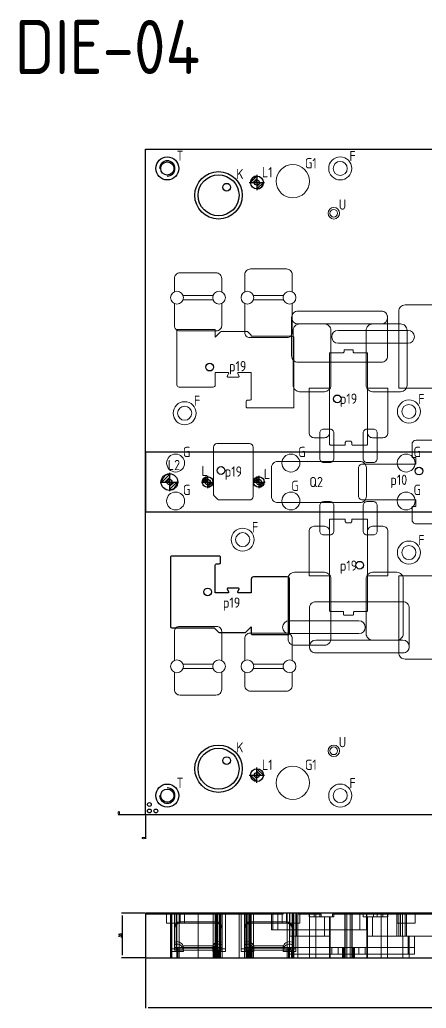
# Model space of a CAD drawing. Header units: millimetres. Extents: x 59063 to 60283, y 1408 to 2193.
# Drawn here: x 59063 to 59380, y 1408 to 2180 of the extents above; entities that cross this region are included whole.
import ezdxf
from ezdxf.enums import TextEntityAlignment as Align

# ---------------------------------------------------------------- set-up
doc = ezdxf.new("R2010")
doc.units = ezdxf.units.MM
doc.linetypes.add('DASHED', pattern=[0])
doc.linetypes.add('HIDDEN', pattern=[0])
doc.layers.add('151', color=7, linetype='Continuous', true_color=0xffffff)
for name, color, linetype in [('DIE', 7, 'Continuous'), ('DIE_O', 40, 'Continuous'), ('DIE_W', 1, 'Continuous'), ('DIM', 4, 'Continuous'), ('TEXT', 4, 'Continuous')]:
    doc.layers.add(name, color=color, linetype=linetype)
doc.styles.add('gbenor', font='gbenor.shx', dxfattribs={"bigfont": 'gbcbig.shx'})
doc.styles.get("Standard").update_dxf_attribs({"font": 'txt.shx', "width": 0.85, "bigfont": 'ctxt.shx'})
doc.dimstyles.new('T-2-WX', dxfattribs={"dimtxt": 2, "dimasz": 2, "dimexe": 0.5, "dimexo": 0.5, "dimgap": 0.5, "dimtad": 1, "dimtxsty": 'Standard', "dimblk": 'OPEN30', "dimcen": 0, "dimazin": 3, "dimtfac": 1, "dimtmove": 0, "dimatfit": 3, "dimldrblk": 'OPEN30', "dimlwd": -1, "dimlwe": -1})

# ---------------------------------------------------------------- blocks, each defined once
blk = doc.blocks.new('HENXIAO0')
at = {"color": 230}
for p, q in [((-0.6, 0), (0.6, 0)), ((-0.5, -0.003), (0, 0.497)), ((-0.3, 0), (0, 0.3)), ((-0.1, 0), (0, 0.1)), ((0, 0.6), (0, -0.6)), ((0.5, 0.003), (0, -0.497)), ((0.1, 0), (0, -0.1)), ((0.3, 0), (0, -0.3))]:
    blk.add_line(p, q, dxfattribs=at)
for start, end in [(90, 180), (270, 0)]:
    blk.add_arc((0, 0), 0.5, start, end, dxfattribs=at)
blk = doc.blocks.new('locater0')
for p, q in [((-0.6, 0), (0.6, 0)), ((-0.5, -0.003), (0, 0.497)), ((-0.3, 0), (0, 0.3)), ((-0.1, 0), (0, 0.1)), ((0, 0.6), (0, -0.6)), ((0.5, 0.003), (0, -0.497)), ((0.1, 0), (0, -0.1)), ((0.3, 0), (0, -0.3))]:
    blk.add_line(p, q)
for start, end in [(90, 180), (270, 0)]:
    blk.add_arc((0, 0), 0.5, start, end)
blk = doc.blocks.new('*D7582')
at = {"layer": 'Defpoints', "color": 0}
for p in [(59161.15, 1482.19), (59142.86, 1447.19), (59161.15, 1447.19)]:
    blk.add_point(p, dxfattribs=at)
at = {"layer": 'DIM', "color": 0}
for p, q in [((59160.65, 1482.19), (59142.36, 1482.19)), ((59142.86, 1480.19), (59142.86, 1449.19)), ((59160.65, 1447.19), (59142.36, 1447.19))]:
    blk.add_line(p, q, dxfattribs=at)
at = {"layer": 'DIM', "color": 0, "insert": (59141.36, 1464.69), "char_height": 2, "attachment_point": 5, "rotation": 90}
blk.add_mtext('35', dxfattribs=at)
blk = doc.blocks.new('_Open30')
blk = doc.blocks.new('*D7583')
at = {"layer": 'Defpoints', "color": 0}
for p in [(59161.15, 1558.96), (59161.15, 1558.96), (59161.15, 1541.87)]:
    blk.add_point(p, dxfattribs=at)
at = {"layer": 'DIM', "color": 0}
blk.add_line((59161.15, 1558.46), (59161.15, 1540.23), dxfattribs=at)
at = {"layer": 'DIM', "color": 0, "insert": (59159.65, 1540.8), "char_height": 2, "attachment_point": 5, "rotation": 90}
blk.add_mtext('0', dxfattribs=at)
blk = doc.blocks.new('*D7584')
at = {"layer": 'Defpoints', "color": 0}
for p in [(59141.39, 1558.96), (59161.15, 1558.96), (59161.15, 1558.96)]:
    blk.add_point(p, dxfattribs=at)
at = {"layer": 'DIM', "color": 0}
blk.add_line((59160.65, 1558.96), (59139.75, 1558.96), dxfattribs=at)
at = {"layer": 'DIM', "color": 0, "insert": (59140.32, 1560.46), "char_height": 2, "attachment_point": 5}
blk.add_mtext('0', dxfattribs=at)
blk = doc.blocks.new('*D7585')
at = {"layer": 'Defpoints', "color": 0}
for p in [(59891.15, 2078.96), (59911.72, 2078.96), (59161.15, 1558.96)]:
    blk.add_point(p, dxfattribs=at)
at = {"layer": 'DIM', "color": 0}
blk.add_line((59891.65, 2078.96), (59916.59, 2078.96), dxfattribs=at)
at = {"layer": 'DIM', "color": 0, "insert": (59914.4, 2080.46), "char_height": 2, "attachment_point": 5}
blk.add_mtext('520', dxfattribs=at)
blk = doc.blocks.new('*D7586')
at = {"layer": 'Defpoints', "color": 0}
for p in [(59891.15, 2102.18), (59891.15, 2078.96), (59161.15, 1558.96)]:
    blk.add_point(p, dxfattribs=at)
at = {"layer": 'DIM', "color": 0}
blk.add_line((59891.15, 2079.46), (59891.15, 2107.05), dxfattribs=at)
at = {"layer": 'DIM', "color": 0, "insert": (59889.65, 2104.87), "char_height": 2, "attachment_point": 5, "rotation": 90}
blk.add_mtext('730', dxfattribs=at)
blk = doc.blocks.new('*u7581')
at = {"layer": '151', "color": 11, "linetype": 'Continuous', "lineweight": 13}
blk.add_line((-574.44, -29.03), (-574.44, 5.97), dxfattribs=at)
at = {"layer": '151', "color": 2, "linetype": 'DASHED', "lineweight": 13}
for p, q in [((-556.99, 4.97), (-574.44, 4.97)), ((-466.99, 4.97), (-544.89, 4.97)), ((-438.34, 4.97), (-454.89, 4.97)), ((-404.54, 4.97), (-427.34, 4.97)), ((-404.54, 4.97), (-401.54, 4.97)), ((-401.54, 4.97), (-396.54, 4.97)), ((-396.54, 4.97), (-393.54, 4.97)), ((-376.99, 4.97), (-393.54, 4.97)), ((-376.99, 4.97), (-364.89, 4.97)), ((-343.34, 4.97), (-364.89, 4.97))]:
    blk.add_line(p, q, dxfattribs=at)
at = {"layer": '151', "color": 31, "linetype": 'DASHED', "lineweight": 13}
for p, q in [((-557.94, 4.97), (-557.94, -2.03)), ((-556.99, 4.97), (-556.99, 5.97)), ((-556.99, 4.97), (-544.89, 4.97)), ((-554.88, 5.97), (-554.88, -24.03)), ((-551.94, 5.97), (-551.94, -5.39)), ((-550.58, 5.97), (-550.58, -23.03)), ((-549.88, 5.97), (-549.88, -21.03)), ((-544.89, 5.97), (-544.89, 4.97)), ((-543.94, -2.03), (-543.94, 4.97)), ((-514.94, 5.97), (-514.94, -5.39)), ((-512, -24.03), (-512, 5.97)), ((-499.88, 5.97), (-499.88, -22.03)), ((-496.94, 5.97), (-496.94, -6.39)), ((-491.94, -21.03), (-491.94, 5.97)), ((-476.13, 4.97), (-476.13, -7.03)), ((-467.83, -2.03), (-467.83, 4.97)), ((-466.99, 4.97), (-466.99, 5.97)), ((-461.64, 5.97), (-461.64, -12.03)), ((-459.94, 5.97), (-459.94, -6.39)), ((-457, -22.03), (-457, 5.97)), ((-454.89, 5.97), (-454.89, 4.97)), ((-454.05, 4.97), (-454.05, -2.03)), ((-446.74, 2.97), (-446.74, 5.97)), ((-434.74, 2.97), (-446.74, 2.97)), ((-446.49, 5.97), (-446.49, -29.03)), ((-446.49, 5.97), (-446.49, 5.97)), ((-438.34, 5.97), (-438.34, 2.97)), ((-438.34, 4.97), (-437.29, 4.97)), ((-437.29, 2.97), (-437.29, 4.97)), ((-430.74, 2.97), (-434.74, 2.97)), ((-430.74, 2.97), (-430.14, 2.97)), ((-430.74, -12.03), (-430.74, 2.97)), ((-427.34, 2.97), (-430.14, 2.97)), ((-427.34, 4.97), (-428.38, 4.97)), ((-428.38, 2.97), (-428.38, 4.97)), ((-427.34, 5.97), (-427.34, 5.97)), ((-427.34, 5.97), (-427.34, 2.97)), ((-427.34, 2.97), (-427.34, 2.97)), ((-404.54, 2.97), (-404.54, 2.97)), ((-401.74, 2.97), (-404.54, 2.97)), ((-401.99, 4.97), (-401.99, -7.03)), ((-401.14, 2.97), (-401.74, 2.97)), ((-401.14, -12.03), (-401.14, 2.97)), ((-401.14, 2.97), (-397.13, 2.97)), ((-385.14, 2.97), (-397.13, 2.97)), ((-385.39, 5.97), (-385.39, -12.03)), ((-385.14, 5.97), (-385.14, 2.97)), ((-377.94, 4.97), (-377.94, -2.03)), ((-376.99, 5.97), (-376.99, 4.97)), ((-376.75, -12.03), (-376.75, 5.97)), ((-376.74, 5.97), (-376.74, -12.03)), ((-373.74, -12.03), (-373.74, 5.97)), ((-370.74, 5.97), (-370.74, -12.03)), ((-364.89, 4.97), (-364.89, 5.97)), ((-363.94, -2.03), (-363.94, 4.97)), ((-543.94, -2.03), (-557.94, -2.03)), ((-551.94, -18.78), (-551.94, -5.39)), ((-519.44, -0.89), (-547.44, -0.89)), ((-519.44, -1.89), (-547.44, -1.89)), ((-514.94, -18.78), (-514.94, -5.39)), ((-496.94, -16.78), (-496.94, -6.39)), ((-492.44, -0.89), (-464.44, -0.89)), ((-492.44, -1.89), (-464.44, -1.89)), ((-471.13, -7.03), (-476.13, -7.03)), ((-406.99, -7.03), (-471.13, -7.03)), ((-454.05, -2.03), (-467.83, -2.03)), ((-459.94, -6.39), (-459.94, -16.78)), ((-401.99, -7.03), (-406.99, -7.03)), ((-363.94, -2.03), (-377.94, -2.03)), ((-462, -12.03), (-459.94, -12.03)), ((-462, -21.03), (-462, -12.03)), ((-461.95, -12.03), (-461.95, -21.03)), ((-461.94, -12.03), (-461.94, -21.03)), ((-446.49, -12.03), (-459.94, -12.03)), ((-446.49, -12.03), (-441.49, -12.03)), ((-441.49, -12.03), (-430.74, -12.03)), ((-430.74, -12.03), (-430.74, -21.03)), ((-401.14, -12.03), (-376.74, -12.03)), ((-401.14, -21.03), (-401.14, -12.03)), ((-385.39, -12.03), (-385.39, -21.03)), ((-371.75, -12.03), (-376.74, -12.03)), ((-206.44, -12.03), (-371.75, -12.03)), ((-368.49, -12.03), (-368.49, -21.03)), ((-364.49, -21.03), (-364.49, -12.03)), ((-544.88, -22.03), (-554.88, -22.03)), ((-551.94, -23.03), (-551.94, -18.78)), ((-551.94, -21.03), (-549.88, -21.03)), ((-551.94, -23.03), (-545.2, -23.03)), ((-549.14, -21.03), (-549.88, -21.03)), ((-549.14, -21.03), (-520.74, -21.03)), ((-521.68, -23.03), (-545.2, -23.03)), ((-544.88, -22.03), (-544.88, -20.71)), ((-544.88, -24.03), (-544.88, -22.71)), ((-522, -20.71), (-522, -22.03)), ((-512, -22.03), (-522, -22.03)), ((-522, -22.71), (-522, -24.03)), ((-521.68, -23.03), (-514.94, -23.03)), ((-520.74, -21.03), (-519.94, -21.03)), ((-519.94, -21.03), (-518.94, -21.03)), ((-514.94, -21.03), (-518.94, -21.03)), ((-514.94, -18.78), (-514.94, -23.03)), ((-499.88, -22.03), (-499.88, -24.03)), ((-489.88, -22.03), (-499.88, -22.03)), ((-496.94, -16.78), (-496.94, -21.03)), ((-496.94, -21.03), (-496.94, -23.03)), ((-490.2, -21.03), (-496.94, -21.03)), ((-496.94, -23.03), (-495.42, -23.03)), ((-495.42, -23.03), (-494.36, -23.03)), ((-494.36, -23.03), (-492.38, -23.03)), ((-491.94, -23.03), (-492.38, -23.03)), ((-491.94, -23.03), (-461.29, -23.03)), ((-490.2, -21.03), (-466.68, -21.03)), ((-489.88, -22.03), (-489.88, -20.71)), ((-489.88, -24.03), (-489.88, -22.71)), ((-467, -20.71), (-467, -22.03)), ((-457, -22.03), (-467, -22.03)), ((-467, -22.71), (-467, -24.03)), ((-459.94, -21.03), (-466.68, -21.03)), ((-461.94, -21.03), (-461.94, -26.03)), ((-461.29, -21.03), (-459.69, -21.03)), ((-461.29, -21.03), (-461.29, -23.03)), ((-459.94, -23.03), (-461.29, -23.03)), ((-460.39, -23.03), (-460.39, -29.03)), ((-459.94, -21.03), (-459.94, -16.78)), ((-459.94, -21.03), (-459.94, -23.03)), ((-458.69, -21.03), (-459.69, -21.03)), ((-455.39, -21.03), (-458.69, -21.03)), ((-457, -24.03), (-457, -22.03)), ((-455.39, -21.03), (-446.49, -21.03)), ((-446.49, -21.03), (-441.49, -21.03)), ((-373.49, -21.03), (-441.49, -21.03)), ((-429.03, -21.03), (-429.03, -26.03)), ((-402.84, -26.03), (-402.84, -21.03)), ((-385.39, -29.03), (-385.39, -21.03)), ((-368.49, -21.03), (-373.49, -21.03)), ((-368.49, -29.03), (-368.49, -21.03)), ((-364.49, -21.03), (-368.49, -21.03)), ((-364.49, -26.03), (-364.49, -21.03)), ((-544.88, -24.03), (-554.88, -24.03)), ((-512, -24.03), (-522, -24.03)), ((-489.88, -24.03), (-499.88, -24.03)), ((-457, -24.03), (-467, -24.03)), ((-407.83, -26.03), (-461.95, -26.03)), ((-402.84, -26.03), (-407.83, -26.03)), ((-369.49, -26.03), (-402.84, -26.03)), ((-364.49, -26.03), (-369.49, -26.03))]:
    blk.add_line(p, q, dxfattribs=at)
at = {"layer": '151', "color": 11, "linetype": 'DASHED', "lineweight": 13}
for p, q in [((-554.94, -29.03), (-554.94, 5.97)), ((-549.94, -29.03), (-549.94, 5.97)), ((-533.44, 5.97), (-533.44, -29.03)), ((-519.94, 5.97), (-519.94, -23.03)), ((-515.94, -29.03), (-515.94, 5.97)), ((-501.44, -29.03), (-501.44, 5.97)), ((-495.94, -29.03), (-495.94, 5.97)), ((-461.98, 5.97), (-461.98, -12.03)), ((-458.69, -29.03), (-458.69, 5.97)), ((-418.44, -29.03), (-418.44, 5.97)), ((-413.44, -29.03), (-413.44, 5.97)), ((-404.54, 5.97), (-404.54, 5.97)), ((-404.54, 2.97), (-404.54, 5.97)), ((-393.54, 2.97), (-393.54, 5.97)), ((-519.94, -29.03), (-519.94, -23.03)), ((-491.94, -29.03), (-491.94, -21.03)), ((-430.74, -29.03), (-430.74, -21.03)), ((-419.94, -29.03), (-419.94, -21.03)), ((-419.44, -29.03), (-419.44, -21.03)), ((-412.44, -29.03), (-412.44, -21.03)), ((-411.94, -29.03), (-411.94, -21.03)), ((-401.14, -29.03), (-401.14, -21.03)), ((-461.94, -29.03), (-461.94, -26.03))]:
    blk.add_line(p, q, dxfattribs=at)
at = {"layer": '151', "color": 155, "linetype": 'DASHED', "lineweight": 13}
for p, q in [((-554.14, -29.03), (-554.14, 5.97)), ((-553.94, -29.03), (-553.94, 5.97)), ((-548.14, -29.03), (-548.14, 5.97)), ((-547.44, 5.97), (-547.44, -1.89)), ((-547.44, 5.97), (-547.44, -0.89)), ((-521.74, -29.03), (-521.74, 5.97)), ((-519.44, 5.97), (-519.44, -1.89)), ((-519.44, 5.97), (-519.44, -0.89)), ((-519.35, -29.03), (-519.35, 5.97)), ((-518.94, 5.97), (-518.94, -21.03)), ((-518.84, -29.03), (-518.84, 5.97)), ((-518.14, -29.03), (-518.14, 5.97)), ((-518.14, -29.03), (-518.14, 5.97)), ((-516.84, -29.03), (-516.84, 5.97)), ((-516.84, -29.03), (-516.84, 5.97)), ((-516.09, -29.03), (-516.09, 5.97)), ((-514.67, -29.03), (-514.67, 5.97)), ((-497.2, -29.03), (-497.2, 5.97)), ((-495.79, -29.03), (-495.79, 5.97)), ((-495.04, -29.03), (-495.04, 5.97)), ((-495.04, -29.03), (-495.04, 5.97)), ((-493.74, -29.03), (-493.74, 5.97)), ((-493.74, -29.03), (-493.74, 5.97)), ((-493.04, -29.03), (-493.04, 5.97)), ((-492.94, 5.97), (-492.94, -21.03)), ((-492.52, -29.03), (-492.52, 5.97)), ((-492.44, 5.97), (-492.44, -0.89)), ((-492.44, 5.97), (-492.44, -1.89)), ((-490.14, -29.03), (-490.14, 5.97)), ((-471.13, 4.97), (-471.13, -7.03)), ((-471.13, 4.97), (-471.13, -7.03)), ((-464.44, 5.97), (-464.44, -0.89)), ((-464.44, 5.97), (-464.44, -1.89)), ((-463.74, -29.03), (-463.74, 5.97)), ((-459.49, -29.03), (-459.49, 5.97)), ((-456.64, 5.97), (-456.64, -12.03)), ((-442.74, 5.97), (-442.74, 2.97)), ((-442.74, 5.97), (-442.74, 2.97)), ((-434.74, 2.97), (-434.74, -12.03)), ((-434.74, 2.97), (-434.74, -12.03)), ((-430.14, -29.03), (-430.14, 2.97)), ((-430.14, -29.03), (-430.14, 2.97)), ((-418.84, -29.03), (-418.84, 5.97)), ((-418.84, -29.03), (-418.84, 5.97)), ((-417.34, -29.03), (-417.34, 5.97)), ((-417.34, -29.03), (-417.34, 5.97)), ((-414.54, -29.03), (-414.54, 5.97)), ((-414.54, -29.03), (-414.54, 5.97)), ((-413.04, -29.03), (-413.04, 5.97)), ((-413.04, -29.03), (-413.04, 5.97)), ((-406.99, 4.97), (-406.99, -7.03)), ((-406.99, 4.97), (-406.99, -7.03)), ((-401.74, -29.03), (-401.74, 2.97)), ((-401.74, -29.03), (-401.74, 2.97)), ((-401.54, 4.97), (-401.54, 2.97)), ((-401.54, 4.97), (-401.54, 2.97)), ((-397.13, 2.97), (-397.13, -12.03)), ((-397.13, 2.97), (-397.13, -12.03)), ((-396.54, 4.97), (-396.54, 2.97)), ((-396.54, 4.97), (-396.54, 2.97)), ((-390.39, 5.97), (-390.39, -21.03)), ((-389.14, 5.97), (-389.14, 2.97)), ((-389.14, 5.97), (-389.14, 2.97)), ((-378.24, 5.97), (-378.24, -12.03)), ((-375.24, 5.97), (-375.24, -12.03)), ((-371.75, 5.97), (-371.75, -12.03)), ((-371.75, 5.97), (-371.75, -12.03)), ((-455.39, -12.03), (-455.39, -21.03)), ((-441.49, -12.03), (-441.49, -21.03)), ((-390.39, -12.03), (-390.39, -21.03)), ((-373.49, -12.03), (-373.49, -21.03)), ((-373.49, -12.03), (-373.49, -21.03)), ((-369.49, -12.03), (-369.49, -21.03)), ((-369.49, -12.03), (-369.49, -21.03)), ((-549.14, -29.03), (-549.14, -21.03)), ((-521.68, -19.56), (-545.2, -19.56)), ((-521.68, -21.56), (-545.2, -21.56)), ((-520.94, -29.03), (-520.94, -23.03)), ((-520.74, -29.03), (-520.74, -21.03)), ((-519.5, -29.03), (-519.5, -23.03)), ((-517.52, -29.03), (-517.52, -23.03)), ((-516.46, -29.03), (-516.46, -23.03)), ((-495.42, -29.03), (-495.42, -23.03)), ((-494.36, -29.03), (-494.36, -23.03)), ((-492.38, -29.03), (-492.38, -23.03)), ((-491.14, -29.03), (-491.14, -21.03)), ((-490.2, -19.56), (-466.68, -19.56)), ((-490.2, -21.56), (-466.68, -21.56)), ((-462.74, -29.03), (-462.74, -21.03)), ((-459.69, -29.03), (-459.69, -21.03)), ((-455.39, -21.03), (-455.39, -29.03)), ((-430.14, -29.03), (-430.14, -21.03)), ((-430.14, -29.03), (-430.14, -21.03)), ((-429.03, -21.03), (-429.03, -26.03)), ((-424.04, -26.03), (-424.04, -21.03)), ((-424.03, -26.03), (-424.03, -21.03)), ((-420.54, -29.03), (-420.54, -21.03)), ((-420.04, -29.03), (-420.04, -21.03)), ((-419.54, -29.03), (-419.54, -21.03)), ((-419.04, -29.03), (-419.04, -21.03)), ((-412.84, -29.03), (-412.84, -21.03)), ((-412.34, -29.03), (-412.34, -21.03)), ((-411.84, -29.03), (-411.84, -21.03)), ((-411.34, -29.03), (-411.34, -21.03)), ((-407.85, -26.03), (-407.85, -21.03)), ((-407.83, -26.03), (-407.83, -21.03)), ((-402.84, -21.03), (-402.84, -26.03)), ((-401.74, -29.03), (-401.74, -21.03)), ((-401.74, -29.03), (-401.74, -21.03)), ((-390.39, -29.03), (-390.39, -21.03)), ((-390.39, -21.03), (-390.39, -29.03)), ((-373.49, -29.03), (-373.49, -21.03)), ((-373.49, -29.03), (-373.49, -21.03)), ((-369.49, -26.03), (-369.49, -21.03)), ((-369.49, -26.03), (-369.49, -21.03))]:
    blk.add_line(p, q, dxfattribs=at)
at = {"layer": '151', "color": 31, "linetype": 'DASHED', "lineweight": 13}
for centre, radius, start, end in [((-547.44, -5.39), 4.5, 90, 180), ((-547.44, -6.39), 4.5, 90, 180), ((-519.44, -5.39), 4.5, 0, 90), ((-519.44, -6.39), 4.5, 0, 90), ((-492.44, -5.39), 4.5, 90, 180), ((-492.44, -6.39), 4.5, 90, 180), ((-464.44, -5.39), 4.5, 0, 90), ((-464.44, -6.39), 4.5, 0, 90), ((-549.88, -21.33), 5, 20.70481, 114.35294), ((-549.88, -23.33), 5, 20.70481, 114.35294), ((-517, -21.33), 5, 65.64706, 159.29519), ((-517, -23.33), 5, 65.64706, 159.29519), ((-494.88, -21.33), 5, 20.70481, 114.35294), ((-494.88, -23.33), 5, 20.70481, 114.35294), ((-462, -21.33), 5, 65.64706, 159.29519), ((-462, -23.33), 5, 65.64706, 159.29519)]:
    blk.add_arc(centre, radius, start, end, dxfattribs=at)
at = {"layer": '151', "color": 11, "linetype": 'Continuous', "lineweight": 13}
for points in [[(-574.44, 5.97), (-331.1, 5.97), (-87.77, 5.97), (155.56, 5.97)], [(-574.44, -29.03), (-331.1, -29.03), (-87.77, -29.03), (155.56, -29.03)]]:
    blk.add_open_spline(points, degree=3, dxfattribs=at)
at = {"layer": '151', "color": 155, "linetype": 'DASHED', "lineweight": 13}
for points, degree in [([(-459.94, -21.03), (-459.94, -12.03), (-459.94, -3.03), (-459.94, 5.97)], 3), ([(-455.39, 5.97), (-455.39, -21.03)], 1), ([(-455.39, -29.03), (-455.39, -26.36), (-455.39, -23.7), (-455.39, -21.03)], 3), ([(-441.49, -21.03), (-441.49, -23.7), (-441.49, -26.36), (-441.49, -29.03)], 3)]:
    blk.add_open_spline(points, degree=degree, dxfattribs=at)
at = {"layer": '151', "color": 31, "linetype": 'DASHED', "lineweight": 13}
for points, knots in [([(-446.49, 5.97), (-446.49, 2.64), (-446.49, -0.7), (-446.49, -12.36), (-446.49, -20.7), (-446.49, -29.03)], [0, 0, 0, 0, 0.285707, 0.285707, 1, 1, 1, 1]), ([(-545.2, -19.56), (-545.16, -19.68), (-545.11, -19.79), (-545.04, -19.99), (-545.01, -20.09), (-544.97, -20.23), (-544.95, -20.27), (-544.94, -20.34), (-544.93, -20.36), (-544.92, -20.4), (-544.92, -20.42), (-544.89, -20.52), (-544.88, -20.59), (-544.87, -20.71), (-544.88, -20.77), (-544.89, -20.84), (-544.9, -20.86), (-544.91, -20.89), (-544.92, -20.9), (-544.93, -20.92), (-544.93, -20.93), (-544.97, -20.97), (-545, -20.99), (-545.09, -21.02), (-545.14, -21.03), (-545.2, -21.03)], [0, 0, 0, 0, 0.125, 0.125, 0.25, 0.25, 0.3125, 0.3125, 0.34375, 0.34375, 0.375, 0.375, 0.5, 0.5, 0.625, 0.625, 0.6875, 0.6875, 0.71875, 0.71875, 0.75, 0.75, 0.875, 0.875, 1, 1, 1, 1]), ([(-545.2, -23.03), (-545.14, -23.03), (-545.09, -23.02), (-545, -22.99), (-544.97, -22.97), (-544.93, -22.92), (-544.92, -22.9), (-544.9, -22.87), (-544.9, -22.86), (-544.89, -22.84), (-544.89, -22.83), (-544.88, -22.77), (-544.87, -22.71), (-544.88, -22.59), (-544.89, -22.52), (-544.91, -22.42), (-544.92, -22.4), (-544.93, -22.36), (-544.95, -22.29), (-544.97, -22.23), (-545.01, -22.09), (-545.04, -21.99), (-545.1, -21.84), (-545.12, -21.79), (-545.15, -21.71), (-545.16, -21.68), (-545.18, -21.62), (-545.19, -21.59), (-545.2, -21.56)], [0, 0, 0, 0, 0.125, 0.125, 0.25, 0.25, 0.3125, 0.3125, 0.34375, 0.34375, 0.375, 0.375, 0.5, 0.5, 0.625, 0.625, 0.65625, 0.65625, 0.6875, 0.75, 0.75, 0.875, 0.875, 0.9375, 0.9375, 0.96875, 0.96875, 1, 1, 1, 1]), ([(-521.68, -21.03), (-521.74, -21.03), (-521.79, -21.02), (-521.87, -20.99), (-521.91, -20.97), (-521.95, -20.92), (-521.96, -20.9), (-521.97, -20.87), (-521.98, -20.86), (-521.98, -20.84), (-521.99, -20.83), (-522, -20.77), (-522, -20.71), (-521.99, -20.59), (-521.98, -20.52), (-521.96, -20.42), (-521.96, -20.4), (-521.94, -20.36), (-521.93, -20.29), (-521.91, -20.23), (-521.87, -20.09), (-521.83, -19.99), (-521.78, -19.84), (-521.76, -19.79), (-521.73, -19.7), (-521.72, -19.68), (-521.7, -19.62), (-521.69, -19.59), (-521.68, -19.56)], [0, 0, 0, 0, 0.125, 0.125, 0.25, 0.25, 0.3125, 0.3125, 0.34375, 0.34375, 0.375, 0.375, 0.5, 0.5, 0.625, 0.625, 0.65625, 0.65625, 0.6875, 0.75, 0.75, 0.875, 0.875, 0.9375, 0.9375, 0.96875, 0.96875, 1, 1, 1, 1]), ([(-521.68, -21.56), (-521.72, -21.68), (-521.76, -21.79), (-521.83, -21.99), (-521.87, -22.09), (-521.92, -22.27), (-521.95, -22.35), (-521.97, -22.45), (-521.97, -22.47), (-521.98, -22.51), (-521.99, -22.57), (-521.99, -22.62), (-522, -22.71), (-522, -22.77), (-521.98, -22.84), (-521.98, -22.86), (-521.96, -22.89), (-521.96, -22.9), (-521.95, -22.92), (-521.94, -22.93), (-521.91, -22.97), (-521.87, -22.99), (-521.81, -23.01), (-521.78, -23.02), (-521.75, -23.03), (-521.73, -23.03), (-521.7, -23.03), (-521.69, -23.03), (-521.68, -23.03), (-521.68, -23.03), (-521.68, -23.03), (-521.68, -23.03)], [0, 0, 0, 0, 0.125, 0.125, 0.25, 0.25, 0.375, 0.375, 0.40625, 0.40625, 0.4375, 0.5, 0.5, 0.625, 0.625, 0.6875, 0.6875, 0.71875, 0.71875, 0.75, 0.75, 0.875, 0.875, 0.9375, 0.9375, 0.96875, 0.984375, 0.992188, 0.996094, 0.996094, 1, 1, 1, 1]), ([(-490.2, -19.56), (-490.16, -19.68), (-490.11, -19.79), (-490.04, -19.99), (-490.01, -20.09), (-489.97, -20.23), (-489.95, -20.27), (-489.94, -20.34), (-489.93, -20.36), (-489.92, -20.4), (-489.92, -20.42), (-489.89, -20.52), (-489.88, -20.59), (-489.87, -20.71), (-489.88, -20.77), (-489.89, -20.84), (-489.9, -20.86), (-489.91, -20.89), (-489.92, -20.9), (-489.93, -20.92), (-489.93, -20.93), (-489.97, -20.97), (-490, -20.99), (-490.09, -21.02), (-490.14, -21.03), (-490.2, -21.03)], [0, 0, 0, 0, 0.125, 0.125, 0.25, 0.25, 0.3125, 0.3125, 0.34375, 0.34375, 0.375, 0.375, 0.5, 0.5, 0.625, 0.625, 0.6875, 0.6875, 0.71875, 0.71875, 0.75, 0.75, 0.875, 0.875, 1, 1, 1, 1]), ([(-490.2, -23.03), (-490.14, -23.03), (-490.09, -23.02), (-490, -22.99), (-489.97, -22.97), (-489.93, -22.92), (-489.92, -22.9), (-489.9, -22.87), (-489.9, -22.86), (-489.89, -22.84), (-489.89, -22.83), (-489.88, -22.77), (-489.87, -22.71), (-489.88, -22.59), (-489.89, -22.52), (-489.91, -22.42), (-489.92, -22.4), (-489.93, -22.36), (-489.95, -22.29), (-489.97, -22.23), (-490.01, -22.09), (-490.04, -21.99), (-490.1, -21.84), (-490.12, -21.79), (-490.15, -21.71), (-490.16, -21.68), (-490.18, -21.62), (-490.19, -21.59), (-490.2, -21.56)], [0, 0, 0, 0, 0.125, 0.125, 0.25, 0.25, 0.3125, 0.3125, 0.34375, 0.34375, 0.375, 0.375, 0.5, 0.5, 0.625, 0.625, 0.65625, 0.65625, 0.6875, 0.75, 0.75, 0.875, 0.875, 0.9375, 0.9375, 0.96875, 0.96875, 1, 1, 1, 1]), ([(-466.68, -21.03), (-466.74, -21.03), (-466.79, -21.02), (-466.87, -20.99), (-466.91, -20.97), (-466.95, -20.92), (-466.96, -20.9), (-466.97, -20.87), (-466.98, -20.86), (-466.98, -20.84), (-466.99, -20.83), (-467, -20.77), (-467, -20.71), (-466.99, -20.59), (-466.98, -20.52), (-466.96, -20.42), (-466.96, -20.4), (-466.94, -20.36), (-466.93, -20.29), (-466.91, -20.23), (-466.87, -20.09), (-466.83, -19.99), (-466.78, -19.84), (-466.76, -19.79), (-466.73, -19.7), (-466.72, -19.68), (-466.7, -19.62), (-466.69, -19.59), (-466.68, -19.56)], [0, 0, 0, 0, 0.125, 0.125, 0.25, 0.25, 0.3125, 0.3125, 0.34375, 0.34375, 0.375, 0.375, 0.5, 0.5, 0.625, 0.625, 0.65625, 0.65625, 0.6875, 0.75, 0.75, 0.875, 0.875, 0.9375, 0.9375, 0.96875, 0.96875, 1, 1, 1, 1]), ([(-466.68, -21.56), (-466.72, -21.68), (-466.76, -21.79), (-466.83, -21.99), (-466.87, -22.09), (-466.92, -22.27), (-466.95, -22.35), (-466.97, -22.45), (-466.97, -22.47), (-466.98, -22.51), (-466.99, -22.57), (-466.99, -22.62), (-467, -22.71), (-467, -22.77), (-466.98, -22.84), (-466.98, -22.86), (-466.96, -22.89), (-466.96, -22.9), (-466.95, -22.92), (-466.94, -22.93), (-466.91, -22.97), (-466.87, -22.99), (-466.81, -23.01), (-466.78, -23.02), (-466.75, -23.03), (-466.73, -23.03), (-466.7, -23.03), (-466.69, -23.03), (-466.68, -23.03), (-466.68, -23.03), (-466.68, -23.03), (-466.68, -23.03)], [0, 0, 0, 0, 0.125, 0.125, 0.25, 0.25, 0.375, 0.375, 0.40625, 0.40625, 0.4375, 0.5, 0.5, 0.625, 0.625, 0.6875, 0.6875, 0.71875, 0.71875, 0.75, 0.75, 0.875, 0.875, 0.9375, 0.9375, 0.96875, 0.984375, 0.992188, 0.996094, 0.996094, 1, 1, 1, 1])]:
    blk.add_open_spline(points, degree=3, knots=knots, dxfattribs=at)
at = {"layer": '151', "color": 155, "linetype": 'DASHED', "lineweight": 13}
for points, knots in [([(-441.49, -29.03), (-441.49, -25.7), (-441.49, -22.36), (-441.49, -10.7), (-441.49, -2.36), (-441.49, 5.97)], [0, 0, 0, 0, 0.285714, 0.285714, 1, 1, 1, 1]), ([(-458.71, -21.03), (-458.87, -21.03), (-459.03, -21.03), (-459.33, -21.03), (-459.47, -21.03), (-459.73, -21.03), (-459.84, -21.03), (-459.94, -21.03)], [0, 0, 0, 0, 0.314158, 0.314158, 0.657079, 0.657079, 1, 1, 1, 1]), ([(-458.09, -21.03), (-458.3, -21.03), (-458.49, -21.03), (-458.67, -21.03), (-458.68, -21.03), (-458.68, -21.03)], [0, 0, 0, 0, 0.97454, 0.97454, 1, 1, 1, 1]), ([(-455.39, -21.03), (-455.63, -21.03), (-455.86, -21.03), (-456.34, -21.03), (-456.57, -21.03), (-457.03, -21.03), (-457.25, -21.03), (-457.54, -21.03), (-457.61, -21.03), (-457.68, -21.03)], [0, 0, 0, 0, 0.299996, 0.299996, 0.599993, 0.599993, 0.899989, 0.899989, 1, 1, 1, 1])]:
    blk.add_open_spline(points, degree=3, knots=knots, dxfattribs=at)
at = {"layer": '151', "color": 31, "linetype": 'DASHED', "lineweight": 13}
blk.add_open_spline([(-461.95, -26.03), (-461.95, -24.36), (-461.95, -22.7), (-461.95, -21.03)], degree=3, dxfattribs=at)
blk = doc.blocks.new('*D7588')
at = {"layer": 'Defpoints', "color": 0}
for p in [(59679.65, 1459.19), (59161.15, 1447.19), (59679.65, 1408.33)]:
    blk.add_point(p, dxfattribs=at)
at = {"layer": 'DIM', "color": 0}
for p, q in [((59679.65, 1458.69), (59679.65, 1407.83)), ((59161.15, 1446.69), (59161.15, 1407.83)), ((59163.15, 1408.33), (59677.65, 1408.33))]:
    blk.add_line(p, q, dxfattribs=at)
at = {"layer": 'DIM', "color": 0, "insert": (59420.4, 1410.02), "char_height": 2, "attachment_point": 5}
blk.add_mtext('518,5', dxfattribs=at)

msp = doc.modelspace()

# ---------------------------------------------------------------- linework, layer by layer
at = {"layer": 'DIE'}
msp.add_lwpolyline([(59161.147, 1558.962), (59161.147, 2078.962), (59891.147, 2078.962), (59891.147, 1558.962)], close=True, dxfattribs=at)
at = {"layer": 'DIE', "linetype": 'Continuous', "flags": 128}
msp.add_lwpolyline([(59891.147, 1482.195), (59161.147, 1482.195), (59161.147, 1447.195), (59891.147, 1447.195)], close=True, dxfattribs=at)
at = {"layer": 'DIE_O', "linetype": 'Continuous', "lineweight": 15}
for p, q in [((59190.386, 1964.771, 0), (59213.909, 1964.771, 0)), ((59245.386, 1964.771, 0), (59268.909, 1964.771, 0)), ((59190.386, 1961.236, 0), (59213.909, 1961.236, 0)), ((59245.386, 1961.236, 0), (59268.909, 1961.236, 0))]:
    msp.add_line(p, q, dxfattribs=at)
at = {"layer": 'DIE_O', "linetype": 'Continuous', "lineweight": 15, "elevation": 0}
for points in [[(59275.647, 1967.559), (59275.647, 1980.949, 0.4142136), (59271.147, 1985.449), (59243.147, 1985.449, 0.4142136), (59238.647, 1980.949), (59238.647, 1967.559)], [(59183.647, 1967.559), (59183.647, 1977.949, -0.4142136), (59188.147, 1982.449), (59216.147, 1982.449, -0.4142136), (59220.647, 1977.949), (59220.647, 1967.559)], [(59220.647, 1958.448), (59220.647, 1941.099, -0.4142136), (59216.647, 1937.099), (59187.647, 1937.099, -0.4142136), (59183.647, 1941.099), (59183.647, 1958.448)], [(59238.647, 1958.448), (59238.647, 1935.809, 0.4142136), (59242.647, 1931.809), (59271.647, 1931.809, 0.4142136), (59275.647, 1935.809), (59275.647, 1958.448)], [(59220.647, 1679.476), (59220.647, 1702.115, 0.4142136), (59216.647, 1706.115), (59187.647, 1706.115, 0.4142136), (59183.647, 1702.115), (59183.647, 1679.476)], [(59238.647, 1679.476), (59238.647, 1696.825, -0.4142136), (59242.647, 1700.825), (59271.647, 1700.825, -0.4142136), (59275.647, 1696.825), (59275.647, 1679.476)], [(59183.647, 1670.365), (59183.647, 1656.975, 0.4142136), (59188.147, 1652.475), (59216.147, 1652.475, 0.4142136), (59220.647, 1656.975), (59220.647, 1670.365)], [(59275.647, 1670.365), (59275.647, 1659.975, -0.4142136), (59271.147, 1655.475), (59243.147, 1655.475, -0.4142136), (59238.647, 1659.975), (59238.647, 1670.365)]]:
    msp.add_lwpolyline(points, format="xyb", dxfattribs=at)
at = {"layer": 'DIE_O', "linetype": 'Continuous', "lineweight": 15}
for points in [[(59504.689, 1957.311), (59529.147, 1957.311), (59363.837, 1957.311, 0.4142136), (59358.837, 1952.311), (59358.837, 1892.311), (59621.647, 1892.311, 0.4142136), (59626.147, 1896.811), (59626.147, 1948.006, 0.4142136), (59621.647, 1952.506), (59537.692, 1952.506, -0.2618726), (59533.42, 1954.908, 0.2618726), (59529.147, 1957.311)], [(59304.847, 1860.259, -0.4539456), (59308.247, 1857.286), (59308.247, 1837.286, -0.4142136), (59305.247, 1834.286), (59300.247, 1834.286, -0.4142136), (59297.247, 1837.286), (59297.247, 1857.286, -0.4142136), (59300.247, 1860.286), (59305.247, 1860.286)], [(59334.447, 1860.259, 0.4539456), (59331.047, 1857.286), (59331.047, 1837.286, 0.4142136), (59334.047, 1834.286), (59339.047, 1834.286, 0.4142136), (59342.047, 1837.286), (59342.047, 1857.286, 0.4142136), (59339.047, 1860.286), (59334.047, 1860.286)], [(59304.847, 1777.665, 0.4539456), (59308.247, 1780.638), (59308.247, 1800.638, 0.4142136), (59305.247, 1803.638), (59300.247, 1803.638, 0.4142136), (59297.247, 1800.638), (59297.247, 1780.638, 0.4142136), (59300.247, 1777.638), (59305.247, 1777.638)], [(59334.447, 1777.665, -0.4539456), (59331.047, 1780.638), (59331.047, 1800.638, -0.4142136), (59334.047, 1803.638), (59339.047, 1803.638, -0.4142136), (59342.047, 1800.638), (59342.047, 1780.638, -0.4142136), (59339.047, 1777.638), (59334.047, 1777.638)], [(59529.147, 1680.613, 0.2618726), (59533.42, 1683.016, -0.2618726), (59537.692, 1685.418), (59621.647, 1685.418, 0.4142136), (59626.147, 1689.918), (59626.147, 1741.113, 0.4142136), (59621.647, 1745.613), (59358.837, 1745.613), (59358.837, 1685.613, 0.4142136), (59363.837, 1680.613), (59529.147, 1680.613), (59504.689, 1680.613)]]:
    msp.add_lwpolyline(points, format="xyb", dxfattribs=at)
at = {"layer": 'DIE_O', "lineweight": 15}
for points in [[(59345.197, 1942.506, 1), (59345.197, 1952.506), (59280.192, 1952.506, 1), (59280.192, 1942.506)], [(59350.197, 1917.506), (59350.197, 1947.506, 0.4142136), (59345.197, 1952.506), (59280.197, 1952.506, 0.4142136), (59275.197, 1947.506), (59275.197, 1917.506, 0.4142136), (59280.197, 1912.506), (59345.197, 1912.506, 0.4142136)], [(59366.097, 1927.409, 1), (59366.097, 1937.409), (59311.542, 1937.409, 1), (59311.542, 1927.409)], [(59273.197, 1710.515, 1), (59273.197, 1700.515), (59327.752, 1700.515, 1), (59327.752, 1710.515)], [(59362.097, 1695.418, -1), (59362.097, 1685.418), (59294.092, 1685.418, -1), (59294.092, 1695.418)]]:
    msp.add_lwpolyline(points, format="xyb", close=True, dxfattribs=at)
at = {"layer": 'DIE_O', "linetype": 'Continuous', "lineweight": 15, "ltscale": 5}
for points in [[(59276.447, 1937.506), (59276.447, 1894.502, 0.4142136), (59281.447, 1889.502), (59300.843, 1889.502, 0.4142136), (59305.843, 1894.502), (59305.843, 1937.506, 0.4142136), (59300.843, 1942.506), (59281.447, 1942.506, 0.4142136)], [(59365.347, 1937.506), (59365.347, 1894.502, -0.4142136), (59360.347, 1889.502), (59338.452, 1889.502, -0.4142136), (59333.452, 1894.502), (59333.452, 1937.506, -0.4142136), (59338.452, 1942.506), (59360.347, 1942.506, -0.4142136)], [(59272.447, 1696.418), (59272.447, 1743.422, -0.4142136), (59277.447, 1748.422), (59300.843, 1748.422, -0.4142136), (59305.843, 1743.422), (59305.843, 1696.418, -0.4142136), (59300.843, 1691.418), (59277.447, 1691.418, -0.4142136)], [(59362.347, 1700.418), (59362.347, 1743.422, 0.4142136), (59357.347, 1748.422), (59338.452, 1748.422, 0.4142136), (59333.452, 1743.422), (59333.452, 1700.418, 0.4142136), (59338.452, 1695.418), (59357.347, 1695.418, 0.4142136)]]:
    msp.add_lwpolyline(points, format="xyb", close=True, dxfattribs=at)
at = {"layer": 'DIE_O', "linetype": 'Continuous', "lineweight": 15}
for points in [[(59300.847, 1853.542, 0.4142136), (59304.847, 1857.542), (59304.847, 1892.311), (59288.847, 1892.311), (59288.847, 1857.542, 0.4142136), (59292.847, 1853.542)], [(59338.447, 1853.542, -0.4142136), (59334.447, 1857.542), (59334.447, 1892.311), (59350.447, 1892.311), (59350.447, 1857.542, -0.4142136), (59346.447, 1853.542)], [(59300.847, 1784.382, -0.4142136), (59304.847, 1780.382), (59304.847, 1745.613), (59288.847, 1745.613), (59288.847, 1780.382, -0.4142136), (59292.847, 1784.382)], [(59338.447, 1784.382, 0.4142136), (59334.447, 1780.382), (59334.447, 1745.613), (59350.447, 1745.613), (59350.447, 1780.382, 0.4142136), (59346.447, 1784.382)], [(59289.097, 1720.418), (59289.097, 1690.418, 0.4142136), (59294.097, 1685.418), (59362.097, 1685.418, 0.4142136), (59367.097, 1690.418), (59367.097, 1720.418, 0.4142136), (59362.097, 1725.418), (59294.097, 1725.418, 0.4142136)]]:
    msp.add_lwpolyline(points, format="xyb", close=True, dxfattribs=at)
at = {"layer": 'DIE_O', "color": 2, "linetype": 'Continuous'}
msp.add_lwpolyline([(59161.147, 1842.302), (59161.147, 1795.622), (59891.147, 1795.622), (59891.147, 1842.302)], close=True, dxfattribs=at)
at = {"layer": 'DIE_O', "color": 94, "linetype": 'Continuous', "lineweight": 18}
msp.add_lwpolyline([(59259.458, 1807.912, 0.4142136), (59264.458, 1802.912), (59328.591, 1802.912, 0.4142136), (59333.591, 1807.912), (59333.591, 1830.012, 0.4142136), (59328.591, 1835.012), (59264.458, 1835.012, 0.4142136), (59259.458, 1830.012)], format="xyb", close=True, dxfattribs=at)
at = {"layer": 'DIE_O', "linetype": 'Continuous', "lineweight": 15, "elevation": 0}
for points in [[(59213.909, 1676.688), (59190.386, 1676.688)], [(59268.909, 1676.688), (59245.386, 1676.688)], [(59213.909, 1673.153), (59190.386, 1673.153)], [(59268.909, 1673.153), (59245.386, 1673.153)]]:
    msp.add_lwpolyline(points, dxfattribs=at)
at = {"layer": 'DIE_O', "linetype": 'HIDDEN', "lineweight": 18, "ltscale": 15}
msp.add_lwpolyline([(59260.458, 1482.195), (59333.591, 1482.195), (59333.591, 1469.195), (59260.458, 1469.195)], close=True, dxfattribs=at)
at = {"layer": 'DIE_O'}
for centre, radius in [((59178.147, 2063.962), 9), ((59178.147, 2063.962), 5.15), ((59178.147, 1573.962), 9), ((59178.147, 1573.962), 5.15)]:
    msp.add_circle(centre, radius, dxfattribs=at)
at = {"layer": 'DIE_O', "lineweight": 18}
for centre, radius in [((59313.147, 2063.962), 9), ((59313.147, 2063.962), 5.5), ((59191.697, 1872.72), 9), ((59191.697, 1872.72), 5.5), ((59366.813, 1874.059), 9), ((59366.813, 1874.059), 5.5), ((59236.986, 1773.932), 9), ((59236.986, 1773.932), 5.5), ((59366.813, 1763.865), 9), ((59366.813, 1763.865), 5.5), ((59313.147, 1573.962), 9), ((59313.147, 1573.962), 5.5)]:
    msp.add_circle(centre, radius, dxfattribs=at)
at = {"layer": 'DIE_O', "lineweight": 9}
for centre in [(59276.147, 2053.962), (59276.147, 1583.962)]:
    msp.add_circle(centre, 13, dxfattribs=at)
at = {"layer": 'DIE_O', "linetype": 'HIDDEN', "ltscale": 5}
for centre in [(59218.147, 2042.962), (59218.147, 1594.962)]:
    msp.add_circle(centre, 18.5, dxfattribs=at)
at = {"layer": 'DIE_O', "color": 3}
for centre, radius in [((59248.147, 2052.962), 2), ((59224.511, 2049.326), 3), ((59211.266, 1908.708), 3), ((59310.847, 1883.94), 3), ((59220.147, 1827.969), 3), ((59374.7, 1827.498), 3), ((59179.817, 1818.962), 2), ((59209.647, 1818.962), 2), ((59249.647, 1818.962), 2), ((59328.447, 1753.984), 3), ((59209.647, 1733.115), 3), ((59224.511, 1601.326), 3), ((59248.147, 1589.962), 2)]:
    msp.add_circle(centre, radius, dxfattribs=at)
at = {"layer": 'DIE_O', "linetype": 'Continuous', "lineweight": 18}
for centre in [(59308.147, 2028.962), (59308.147, 1608.962)]:
    msp.add_circle(centre, 3, dxfattribs=at)
at = {"layer": 'DIE_O', "linetype": 'Continuous', "lineweight": 15}
for centre in [(59185.709, 1963.004, 0), (59218.586, 1963.004, 0), (59240.709, 1963.004, 0), (59273.586, 1963.004, 0), (59185.709, 1674.92, 0), (59218.586, 1674.92, 0), (59240.709, 1674.92, 0), (59273.586, 1674.92, 0)]:
    msp.add_circle(centre, 5, dxfattribs=at)
at = {"layer": 'DIE_O', "color": 94, "linetype": 'Continuous', "lineweight": 15}
for centre in [(59184.647, 1833.782), (59274.647, 1833.782), (59364.647, 1833.782), (59184.647, 1804.142), (59274.647, 1804.142), (59364.647, 1804.142)]:
    msp.add_circle(centre, 7, dxfattribs=at)
at = {"layer": 'DIE_O'}
for centre, start, end in [((59178.147, 2063.962), 270, 180), ((59178.147, 1573.962), 180, 90)]:
    msp.add_arc(centre, 6, start, end, dxfattribs=at)
at = {"layer": 'DIE_W', "linetype": 'Continuous', "lineweight": 15}
for points in [[(59233.86, 1904.609), (59243.647, 1904.609), (59243.647, 1883.913, -0.4142136), (59242.547, 1882.813), (59240.547, 1882.813, 0.4142136), (59239.647, 1881.913), (59239.647, 1877.713, 0.4142136), (59240.547, 1876.813), (59276.097, 1876.813, 0.4142136), (59276.897, 1877.613), (59276.897, 1931.806, 0.4142136), (59275.897, 1932.806), (59243.647, 1932.806), (59243.647, 1933.129, 0.1989124), (59243.208, 1934.19), (59241.228, 1936.17, 0.1989124), (59240.168, 1936.609), (59220.91, 1936.609, 0.1989124), (59219.496, 1936.023), (59215.647, 1932.175), (59215.647, 1937.299, 0.4142136), (59214.847, 1938.099), (59186.447, 1938.099, 0.4142136), (59185.647, 1937.299), (59185.647, 1894.903, 0.4142136), (59187.447, 1893.103), (59213.847, 1893.103, 0.4142136), (59215.647, 1894.903), (59215.647, 1904.609), (59225.435, 1904.609, -0.5773503), (59226.041, 1903.559), (59225.003, 1901.761, 0.5773503), (59225.436, 1901.011), (59233.859, 1901.011, 0.5773503), (59234.292, 1901.761), (59233.254, 1903.559, -0.5773503)], [(59323.747, 1920.009, -0.4142136), (59323.147, 1920.609), (59323.147, 1921.969, 0.4142136), (59322.747, 1922.369), (59316.547, 1922.369, 0.4142136), (59316.147, 1921.969), (59316.147, 1920.609, -0.4142136), (59315.547, 1920.009), (59305.447, 1920.009, 0.4142136), (59304.847, 1919.409), (59304.847, 1848.47, 0.4142136), (59305.447, 1847.87), (59316.747, 1847.87, 0.4142136), (59317.147, 1848.27), (59317.147, 1849.77, -0.4142136), (59318.247, 1850.87), (59321.047, 1850.87, -0.4142136), (59322.147, 1849.77), (59322.147, 1848.27, 0.4142136), (59322.547, 1847.87), (59333.847, 1847.87, 0.4142136), (59334.447, 1848.47), (59334.447, 1919.409, 0.4142136), (59333.847, 1920.009)], [(59214.147, 1809.649), (59214.147, 1846.162, -0.4142136), (59216.947, 1848.962), (59242.347, 1848.962, -0.4142136), (59245.147, 1846.162), (59245.147, 1807.762, -0.4142136), (59242.347, 1804.962), (59218.834, 1804.962, -0.1989124), (59217.42, 1805.548), (59214.733, 1808.235, -0.1989124)], [(59315.047, 1717.915, -0.4142136), (59315.647, 1717.315), (59315.647, 1715.455, 0.4142136), (59316.047, 1715.055), (59323.247, 1715.055, 0.4142136), (59323.647, 1715.455), (59323.647, 1717.315, -0.4142136), (59324.247, 1717.915), (59333.847, 1717.915, 0.4142136), (59334.447, 1718.515), (59334.447, 1789.454, 0.4142136), (59333.847, 1790.054), (59322.547, 1790.054, 0.4142136), (59322.147, 1789.654), (59322.147, 1788.154, -0.4142136), (59321.047, 1787.054), (59318.247, 1787.054, -0.4142136), (59317.147, 1788.154), (59317.147, 1789.654, 0.4142136), (59316.747, 1790.054), (59305.447, 1790.054, 0.4142136), (59304.847, 1789.454), (59304.847, 1718.515, 0.4142136), (59305.447, 1717.915)]]:
    msp.add_lwpolyline(points, format="xyb", close=True, dxfattribs=at)
msp.add_lwpolyline([(59385.522, 1851.562), (59372.422, 1851.562, 0.4142136), (59369.222, 1848.362), (59369.222, 1838.762, 0.4142136), (59369.922, 1838.062), (59371.822, 1838.062, -0.4142136), (59372.222, 1837.662), (59372.222, 1832.962), (59330.473, 1832.962, 0.4142136), (59327.473, 1829.962), (59327.473, 1807.962, 0.4142136), (59330.473, 1804.962), (59372.222, 1804.962), (59372.222, 1800.262, -0.4142136), (59371.822, 1799.862), (59369.922, 1799.862, 0.4142136), (59369.222, 1799.162), (59369.222, 1789.562, 0.4142136), (59372.422, 1786.362), (59385.522, 1786.362, 0.4142136)], format="xyb", dxfattribs=at)
at = {"layer": 'DIE_W', "linetype": 'Continuous'}
msp.add_lwpolyline([(59225.435, 1732.315), (59215.647, 1732.315), (59215.647, 1754.011, -0.4142136), (59216.747, 1755.111), (59218.747, 1755.111, 0.4142136), (59219.647, 1756.011), (59219.647, 1760.211, 0.4142136), (59218.747, 1761.111), (59181.447, 1761.111, 0.4142136), (59180.647, 1760.311), (59180.647, 1706.118, 0.4142136), (59181.647, 1705.118), (59214.647, 1705.118, 0.0135825), (59214.702, 1705.119), (59218.067, 1701.754, 0.1989124), (59219.127, 1701.315), (59238.385, 1701.315, 0.1989124), (59239.799, 1701.901), (59243.647, 1705.749), (59243.647, 1700.625, 0.4142136), (59244.447, 1699.825), (59272.847, 1699.825, 0.4142136), (59273.647, 1700.625), (59273.647, 1743.021, 0.4142136), (59271.847, 1744.821), (59245.447, 1744.821, 0.4142136), (59243.647, 1743.021), (59243.647, 1732.315), (59233.86, 1732.315, -0.5773503), (59233.254, 1733.365), (59234.292, 1735.163, 0.5773503), (59233.859, 1735.913), (59225.436, 1735.913, 0.5773503), (59225.003, 1735.163), (59226.041, 1733.365, -0.5773503)], format="xyb", close=True, dxfattribs=at)
at = {"layer": 'DIE_W'}
for centre, radius in [((59218.147, 2042.962), 16), ((59248.147, 2052.962), 5), ((59218.147, 1594.962), 16), ((59248.147, 1589.962), 5)]:
    msp.add_circle(centre, radius, dxfattribs=at)
at = {"layer": 'DIE_W', "linetype": 'Continuous', "lineweight": 18}
for centre in [(59308.147, 2028.962), (59308.147, 1608.962)]:
    msp.add_circle(centre, 4.5, dxfattribs=at)
at = {"layer": 'DIE_W', "color": 1}
for centre, radius in [((59179.817, 1818.962), 6.5), ((59209.647, 1818.962), 4.146), ((59249.647, 1818.962), 4.146)]:
    msp.add_circle(centre, radius, dxfattribs=at)
at = {"layer": 'TEXT', "color": 4}
for centre in [(59164.147, 1566.962), (59164.147, 1561.962), (59169.147, 1561.962)]:
    msp.add_circle(centre, 1.5, dxfattribs=at)

# ---------------------------------------------------------------- block references
at = {"layer": 'DIE'}
msp.add_blockref('*u7581', (59735.585, 1476.225), dxfattribs=at)
at = {"layer": 'DIE_W', "xscale": 10, "yscale": 10, "zscale": 10}
msp.add_blockref('locater0', (59248.147, 2052.962), dxfattribs=at)
at = {"layer": 'DIE_W', "color": 1}
for p, xscale, yscale, zscale in [((59179.817, 1818.962), 12, 12, 12), ((59209.647, 1818.962), 8, 8, 8), ((59249.647, 1818.962), 8, 8, 8)]:
    msp.add_blockref('HENXIAO0', p, dxfattribs=dict(at, xscale=xscale, yscale=yscale, zscale=zscale))
at = {"layer": 'DIE_W', "xscale": -10, "yscale": 10, "zscale": 10, "rotation": 179.9999999999802}
msp.add_blockref('locater0', (59248.147, 1589.962), dxfattribs=at)

# ---------------------------------------------------------------- texts
at = {"layer": 'TEXT', "linetype": 'Continuous', "lineweight": 20, "style": 'gbenor'}
msp.add_text('DIE-04', height=42.2498, dxfattribs=at).set_placement((59059.103, 2137.735))
at = {"layer": 'TEXT', "color": 4, "style": 'gbenor'}
for s, p in [('T', (59188.094, 2073.909)), ('F', (59322.858, 2073.673)), ('G1', (59290.223, 2068.038)), ('K', (59234.823, 2059.638)), ('L1', (59256.208, 2061.023)), ('U', (59314.912, 2035.727)), ('p19', (59233.119, 1909.465)), ('F', (59201.408, 1882.431)), ('p19', (59319.647, 1884.05)), ('F', (59376.524, 1883.77)), ('G', (59193.302, 1842.437)), ('G', (59283.302, 1842.437)), ('G', (59373.302, 1842.437)), ('L2', (59183.381, 1832.26)), ('L', (59207.322, 1827.639)), ('p19', (59229.796, 1827.166)), ('L', (59256, 1825.314)), ('Q2 ', (59296.524, 1818.962)), ('p10', (59358.867, 1820.698)), ('G', (59193.302, 1812.796)), ('G', (59277.815, 1815.964)), ('G', (59373.302, 1812.796)), ('F', (59246.697, 1783.643)), ('F', (59376.524, 1773.576)), ('p19', (59319.647, 1753.662)), ('p19', (59228.368, 1724.755)), ('K', (59234.823, 1611.638)), ('U', (59314.912, 1615.727)), ('L1', (59256.208, 1598.023)), ('G1', (59290.223, 1598.038)), ('T', (59188.094, 1583.909)), ('F', (59322.858, 1583.673))]:
    msp.add_text(s, height=8, dxfattribs=at).set_placement(p, align=Align.MIDDLE_CENTER)

# ---------------------------------------------------------------- dimensions: what is measured, and where the dimension line sits
at = {"layer": 'DIM'}
for feature_location, offset, dtype, origin, picture, middle in [((59891.147, 2078.962), (0, 23.219), 1, (59161.147, 1558.962), '*D7586', (59889.647, 2104.867)), ((59891.147, 2078.962), (20.571, 0), 0, (59161.147, 1558.962), '*D7585', (59914.405, 2080.462)), ((59161.147445181, 1558.96200482), (-19.762181669, 0), 0, (59161.147445181, 1558.96200482), '*D7584', (59140.318596846, 1560.46200482)), ((59161.147445181, 1558.96200482), (0, -17.096587064), 1, (59161.147445181, 1558.96200482), '*D7583', (59159.647445181, 1540.798751089))]:
    dim = msp.add_ordinate_dim(feature_location=feature_location, offset=offset, dtype=dtype, origin=origin, dimstyle='T-2-WX', dxfattribs=at)
    dim.commit()
    dim.dimension.update_dxf_attribs({"geometry": picture, "text_midpoint": middle})
dim = msp.add_linear_dim(base=(59142.864, 1447.195), p1=(59161.147, 1482.195), p2=(59161.147, 1447.195), angle=90, dimstyle='T-2-WX', dxfattribs=at)
dim.commit()
dim.dimension.update_dxf_attribs({"geometry": '*D7582', "text_midpoint": (59141.364, 1464.695)})
at = {"layer": 'DIM', "color": 4}
dim = msp.add_linear_dim(base=(59679.647, 1408.332), p1=(59161.147, 1447.195), p2=(59679.647, 1459.195), dimstyle='T-2-WX', dxfattribs=at)
dim.commit()
dim.dimension.update_dxf_attribs({"geometry": '*D7588', "text_midpoint": (59420.397, 1410.022)})

doc.saveas('drawing.dxf')
